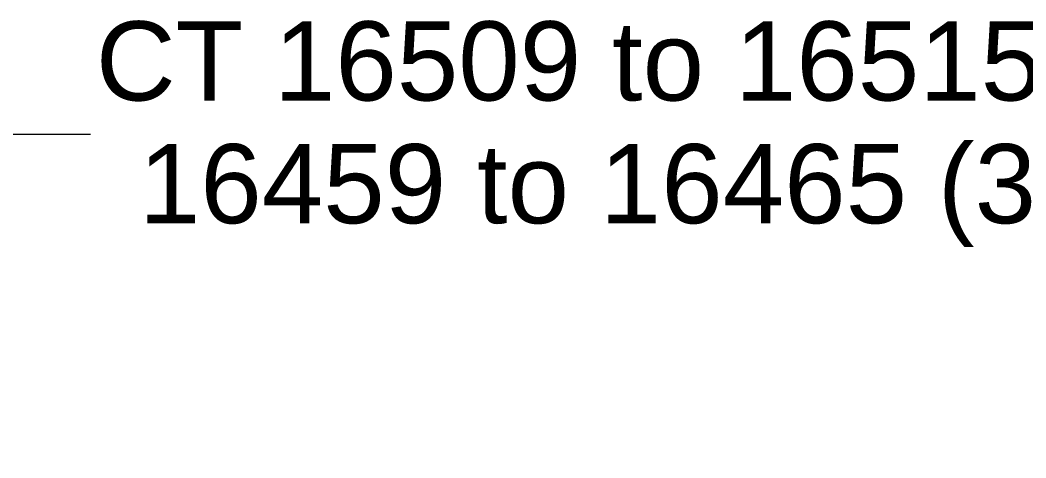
# Model space of a CAD drawing. Header units: millimetres. Extents: x -116965 to 323937, y 291661 to 566926.
# Drawn here: x -18959.8 to -18769.1, y 302770.5 to 302853.4 of the extents above; entities that cross this region are included whole.
import ezdxf

# ---------------------------------------------------------------- set-up
doc = ezdxf.new("R2010")
doc.units = ezdxf.units.MM
doc.layers.get('0').update_dxf_attribs({"lineweight": 18})
doc.layers.add('Symbols(Schneider)', color=7, linetype='Continuous', lineweight=18)
doc.styles.add('schneder_1', font='micross.ttf')
doc.dimstyles.new('estilo_Schneider$7', dxfattribs={"dimscale": 5, "dimtxt": 3, "dimasz": 3, "dimexe": 2, "dimexo": 1, "dimgap": 0.3, "dimtad": 1, "dimtoh": 1, "dimrnd": 1e-08, "dimzin": 12, "dimtxsty": 'schneder_1', "dimblk": 'Filled-1', "dimcen": 0.09, "dimdle": 10, "dimclrd": 7, "dimclre": 7, "dimclrt": 7, "dimadec": 1, "dimazin": 3, "dimtfac": 0.5, "dimtdec": 3, "dimtmove": 0, "dimatfit": 3, "dimldrblk": 'Filled-1', "dimfxl": 1, "dimtolj": 1, "dimlwd": 15, "dimlwe": 25, "dimarcsym": 0})

# ---------------------------------------------------------------- blocks, each defined once
blk = doc.blocks.new('Filled-1')
at = {"color": 0}
for p, q in [((0, 0), (-1, 0.167)), ((-1, 0.167), (-1, -0.167)), ((-1, 0), (0, 0)), ((-1, -0.167), (0, 0))]:
    blk.add_line(p, q, dxfattribs=at)
at = {"color": 0, "flags": 128}
blk.add_lwpolyline([(-1, -0.167), (0, 0), (-1, 0.167), (-1, -0.167)], dxfattribs=at)
at = {"color": 0}
blk.add_solid([(-1, -0.167), (0, 0), (-1, 0.167), (-1, -0.167)], dxfattribs=at)

msp = doc.modelspace()

# ---------------------------------------------------------------- texts
at = {"layer": 'Symbols(Schneider)', "color": 7, "insert": (-18843.520639, 302831.778583), "char_height": 15.0000006, "width": 202.84171104, "attachment_point": 5, "line_spacing_factor": 0.929937, "style": 'schneder_1'}
msp.add_mtext('{CT 16509 to 16515 or\\P16459 to 16465 (3x)}', dxfattribs=at)

# ---------------------------------------------------------------- leaders
at = {"layer": 'Symbols(Schneider)', "color": 7, "linetype": 'Continuous', "lineweight": 18, "annotation_type": 0, "has_hookline": 1, "hookline_direction": 0, "text_width": 201.947484}
msp.add_leader([(-19047.013159, 302643.290451), (-18961.441494, 302831.778583), (-18946.441494, 302831.778583)], dimstyle='estilo_Schneider$7', override={"dimtad": 0}, dxfattribs=at)

doc.saveas('drawing.dxf')
